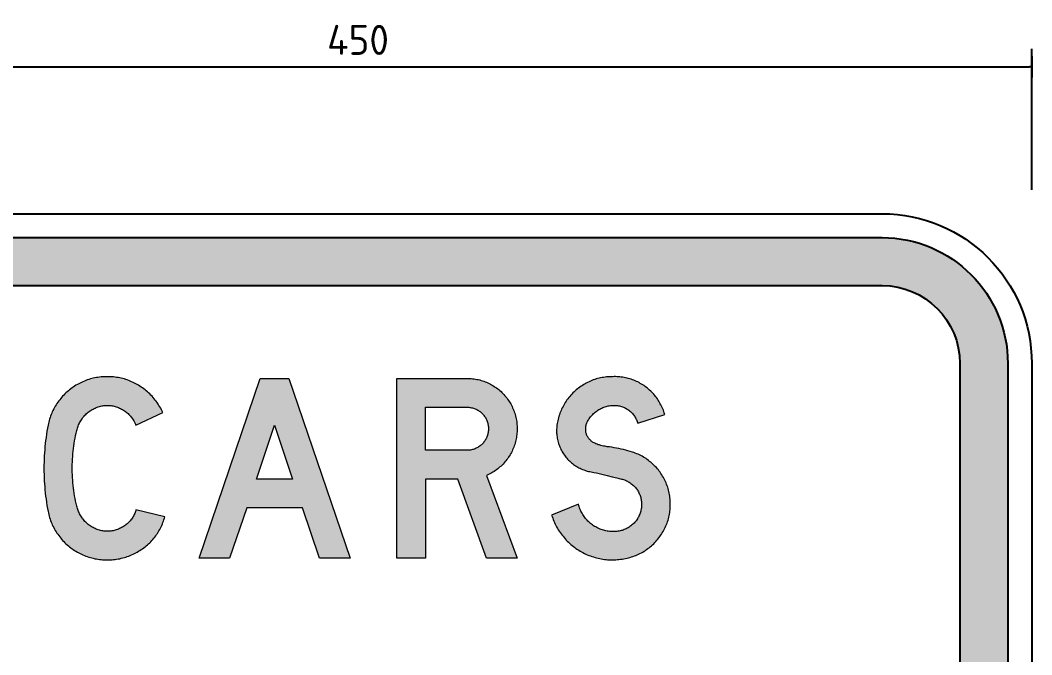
# Model space of a CAD drawing. Extents: x 0 to 420, y 0 to 297.
# Drawn here: x 184 to 268.4, y 179.4 to 232.4 of the extents above; entities that cross this region are included whole.
import ezdxf

# ---------------------------------------------------------------- set-up
doc = ezdxf.new("R2010")
doc.units = 0
doc.layers.get('0').update_dxf_attribs({"linetype": 'CONTINUOUS'})
doc.layers.get('DEFPOINTS').update_dxf_attribs({"linetype": 'CONTINUOUS'})
for name, color, linetype in [('L25', 1, 'CONTINUOUS'), ('L35', 3, 'CONTINUOUS'), ('T25', 1, 'CONTINUOUS')]:
    doc.layers.add(name, color=color, linetype=linetype)
doc.styles.add('ISO', font='iso3098b.shx')
doc.dimstyles.new('SIGNSDIM', dxfattribs={"dimtxt": 2.5, "dimasz": 0.2, "dimexe": 1.5, "dimexo": 2, "dimgap": 1, "dimtad": 1, "dimdec": 4, "dimlfac": 4, "dimrnd": 1, "dimdsep": 46, "dimtxsty": 'ISO', "dimblk": 'SGNDIM', "dimcen": 2.5, "dimse2": 1, "dimadec": 0, "dimazin": 0, "dimtfac": 1, "dimtdec": 4, "dimtix": 1, "dimtmove": 0, "dimatfit": 3, "dimldrblk": 'SGNDIM', "dimfxl": 1, "dimtolj": 1, "dimtzin": 0, "dimarcsym": 0})

# ---------------------------------------------------------------- blocks, each defined once
blk = doc.blocks.new('SGNDIM')
for p, q in [((0, 4.5), (0, -4.5)), ((0, 0), (-1, 0))]:
    blk.add_line(p, q)
blk = doc.blocks.new('*D61')
at = {"layer": 'DEFPOINTS', "color": 0}
for p in [(268.435, 228.492), (155.935, 216.242), (268.435, 216.242)]:
    blk.add_point(p, dxfattribs=at)
at = {"layer": 'T25', "color": 0, "lineweight": -2}
for p, q in [((155.935, 218.242), (155.935, 229.992)), ((268.435, 218.242), (268.435, 229.992)), ((156.135, 228.492), (268.235, 228.492))]:
    blk.add_line(p, q, dxfattribs=at)
at = {"layer": 'T25', "color": 0, "lineweight": -2, "xscale": 0.2, "yscale": 0.2, "zscale": 0.2, "rotation": 180}
blk.add_blockref('SGNDIM', (155.935, 228.492), dxfattribs=at)
at = {"layer": 'T25', "color": 0, "lineweight": -2, "xscale": 0.2, "yscale": 0.2, "zscale": 0.2}
blk.add_blockref('SGNDIM', (268.435, 228.492), dxfattribs=at)
at = {"layer": 'T25', "color": 0, "insert": (212.185, 230.742), "char_height": 2.5, "attachment_point": 5, "style": 'ISO'}
blk.add_mtext('\\A1;450', dxfattribs=at)

msp = doc.modelspace()

# ---------------------------------------------------------------- hatches: boundary and pattern name
at = {"layer": 'L25'}
h = msp.add_hatch(color=256, dxfattribs=at)
edge = h.paths.add_edge_path(flags=16)
edge.add_line((161.935372, 161.241665), (161.935372, 203.741665))
edge.add_arc((168.435372, 203.741665), 6.5, 90, 180, ccw=False)
edge.add_line((168.435372, 210.241665), (255.935372, 210.241665))
edge.add_arc((255.935372, 203.741665), 6.5, 0, 90, ccw=False)
edge.add_line((262.435372, 203.741665), (262.435372, 161.241665))
edge.add_arc((255.935372, 161.241665), 6.5, -90, 0, ccw=False)
edge.add_line((255.935372, 154.741665), (168.435372, 154.741665))
edge.add_arc((168.435372, 161.241665), 6.5, 180, 270, ccw=False)
edge = h.paths.add_edge_path()
edge.add_line((157.935372, 161.241665), (157.935372, 203.741665))
edge.add_arc((168.435372, 203.741665), 10.5, 90, 180, ccw=False)
edge.add_line((168.435372, 214.241665), (255.935372, 214.241665))
edge.add_arc((255.935372, 203.741665), 10.5, 0, 90, ccw=False)
edge.add_line((266.435372, 203.741665), (266.435372, 161.241665))
edge.add_arc((255.935372, 161.241665), 10.5, -90, 0, ccw=False)
edge.add_line((255.935372, 150.741665), (168.435372, 150.741665))
edge.add_arc((168.435372, 161.241665), 10.5, 180, 270, ccw=False)
h = msp.add_hatch(color=256, dxfattribs=at)
h.paths.add_polyline_path([(198.926223, 187.494314), (204.02069, 202.493158), (206.416466, 202.493158), (211.520112, 187.494314), (208.968289, 187.494314), (207.54551, 191.698396), (202.900825, 191.698396), (201.468867, 187.494314)])
h.paths.add_polyline_path([(206.71938, 194.094173), (203.717776, 194.094173), (205.223168, 198.59199)], flags=16)
h.paths.add_polyline_path([(193.648172, 198.59199), (195.897081, 199.6476), (195.842005, 199.76693), (195.777751, 199.88626), (195.713496, 200.00559), (195.640063, 200.12492), (195.566629, 200.244249), (195.493195, 200.3544), (195.419761, 200.47373), (195.337148, 200.583881), (195.254535, 200.694031), (195.171922, 200.795003), (195.08013, 200.905153), (194.988338, 201.006125), (194.896546, 201.097917), (194.795574, 201.198888), (194.703782, 201.290681), (194.602811, 201.382473), (194.501839, 201.465086), (194.400868, 201.547699), (194.299897, 201.630312), (194.189746, 201.703745), (194.088775, 201.777179), (193.978624, 201.850613), (193.868473, 201.924047), (193.749143, 201.988301), (193.638993, 202.052556), (193.519663, 202.107631), (193.400333, 202.162706), (193.281003, 202.217782), (193.161673, 202.272857), (193.042344, 202.318753), (192.923014, 202.364649), (192.794505, 202.401366), (192.675175, 202.447262), (192.546666, 202.4748), (192.418157, 202.511517), (192.289648, 202.539054), (192.161138, 202.566592), (192.032629, 202.58495), (191.90412, 202.603309), (191.775611, 202.621667), (191.647102, 202.630847), (191.518593, 202.640026), (191.380905, 202.640026), (191.252396, 202.640026), (191.123887, 202.640026), (190.995378, 202.640026), (190.857689, 202.630847), (190.72918, 202.621667), (190.600671, 202.603309), (190.472162, 202.58495), (190.343653, 202.566592), (190.215144, 202.539054), (190.086635, 202.511517), (189.958126, 202.4748), (189.838796, 202.447262), (189.710287, 202.401366), (189.581778, 202.364649), (189.462448, 202.318753), (189.343118, 202.272857), (189.223788, 202.217782), (189.104458, 202.162706), (188.985129, 202.107631), (188.865799, 202.052556), (188.755648, 201.988301), (188.636318, 201.924047), (188.526168, 201.850613), (188.416017, 201.777179), (188.315046, 201.703745), (188.204895, 201.630312), (188.103924, 201.547699), (188.002952, 201.465086), (187.901981, 201.382473), (187.801009, 201.290681), (187.709217, 201.208068), (187.617425, 201.107096), (187.525633, 201.015304), (187.44302, 200.914333), (187.360407, 200.82254), (187.277794, 200.71239), (187.195181, 200.611418), (187.121747, 200.510447), (187.048313, 200.400296), (186.97488, 200.290146), (186.910625, 200.179995), (186.84637, 200.060665), (186.782116, 199.950514), (186.717861, 199.831185), (186.662786, 199.711855), (186.61689, 199.592525), (186.561815, 199.473195), (186.515919, 199.353865), (186.470022, 199.225356), (186.433306, 199.106026), (186.396589, 198.977517), (186.359872, 198.849008), (186.332334, 198.720499), (186.304797, 198.59199), (186.2589, 198.344151), (186.213004, 198.087133), (186.176287, 197.830115), (186.139571, 197.573097), (186.102854, 197.316079), (186.075316, 197.05906), (186.047778, 196.802042), (186.02942, 196.545024), (186.011061, 196.288006), (185.992703, 196.030988), (185.983524, 195.77397), (185.974345, 195.507772), (185.965165, 195.250754), (185.965165, 194.993736), (185.965165, 194.736718), (185.974345, 194.4797), (185.983524, 194.222682), (185.992703, 193.956484), (186.011061, 193.699466), (186.02942, 193.442448), (186.047778, 193.18543), (186.075316, 192.928412), (186.102854, 192.671394), (186.139571, 192.414375), (186.176287, 192.157357), (186.213004, 191.900339), (186.2589, 191.6525), (186.304797, 191.395482), (186.332334, 191.266973), (186.359872, 191.138464), (186.396589, 191.009955), (186.433306, 190.890625), (186.470022, 190.762116), (186.515919, 190.642786), (186.561815, 190.514277), (186.61689, 190.394947), (186.662786, 190.275617), (186.717861, 190.156287), (186.782116, 190.046137), (186.84637, 189.926807), (186.910625, 189.816656), (186.97488, 189.697326), (187.048313, 189.596355), (187.121747, 189.486204), (187.195181, 189.376054), (187.277794, 189.275082), (187.360407, 189.174111), (187.44302, 189.07314), (187.525633, 188.972168), (187.617425, 188.880376), (187.709217, 188.788584), (187.801009, 188.696792), (187.901981, 188.604999), (188.002952, 188.522386), (188.103924, 188.439773), (188.204895, 188.35716), (188.315046, 188.283727), (188.416017, 188.210293), (188.526168, 188.136859), (188.636318, 188.072605), (188.755648, 187.999171), (188.865799, 187.944096), (188.985129, 187.879841), (189.104458, 187.824766), (189.223788, 187.76969), (189.343118, 187.714615), (189.462448, 187.668719), (189.581778, 187.622823), (189.710287, 187.586106), (189.838796, 187.549389), (189.958126, 187.512672), (190.086635, 187.485135), (190.215144, 187.448418), (190.343653, 187.430059), (190.472162, 187.402522), (190.600671, 187.384163), (190.72918, 187.374984), (190.857689, 187.356626), (190.995378, 187.356626), (191.123887, 187.347446), (191.252396, 187.347446), (191.380905, 187.347446), (191.518593, 187.356626), (191.647102, 187.356626), (191.775611, 187.374984), (191.90412, 187.384163), (192.032629, 187.402522), (192.161138, 187.430059), (192.289648, 187.448418), (192.418157, 187.485135), (192.546666, 187.512672), (192.675175, 187.549389), (192.794505, 187.586106), (192.923014, 187.622823), (193.042344, 187.668719), (193.161673, 187.714615), (193.281003, 187.76969), (193.400333, 187.824766), (193.519663, 187.879841), (193.638993, 187.944096), (193.749143, 187.999171), (193.868473, 188.072605), (193.978624, 188.136859), (194.088775, 188.210293), (194.189746, 188.283727), (194.299897, 188.35716), (194.400868, 188.439773), (194.501839, 188.522386), (194.602811, 188.604999), (194.703782, 188.696792), (194.795574, 188.779405), (194.878187, 188.871197), (194.96998, 188.962989), (195.052593, 189.054781), (195.135206, 189.155753), (195.208639, 189.256724), (195.291252, 189.357695), (195.364686, 189.458667), (195.43812, 189.559638), (195.502374, 189.669789), (195.566629, 189.779939), (195.630883, 189.89009), (195.685959, 190.000241), (195.741034, 190.110391), (195.796109, 190.229721), (195.851185, 190.349051), (195.897081, 190.459202), (195.933798, 190.578532), (195.979694, 190.697861), (196.016411, 190.82637), (196.053127, 190.9457), (193.648172, 191.54235), (193.629814, 191.459737), (193.602276, 191.377124), (193.574738, 191.294511), (193.538021, 191.211898), (193.501304, 191.138464), (193.464588, 191.055851), (193.418692, 190.982417), (193.372795, 190.908983), (193.326899, 190.83555), (193.281003, 190.762116), (193.225928, 190.688682), (193.170853, 190.624428), (193.115777, 190.560173), (193.051523, 190.495919), (192.987268, 190.431664), (192.913834, 190.367409), (192.840401, 190.303155), (192.766967, 190.24808), (192.684354, 190.193004), (192.601741, 190.137929), (192.528307, 190.092033), (192.445694, 190.046137), (192.353902, 190.000241), (192.271289, 189.963524), (192.179497, 189.926807), (192.096884, 189.89009), (192.005092, 189.862552), (191.9133, 189.835015), (191.821507, 189.807477), (191.729715, 189.789119), (191.628744, 189.779939), (191.536952, 189.761581), (191.445159, 189.752402), (191.344188, 189.743223), (191.252396, 189.743223), (191.160604, 189.743223), (191.059632, 189.752402), (190.96784, 189.761581), (190.876048, 189.779939), (190.784256, 189.789119), (190.683284, 189.807477), (190.591492, 189.835015), (190.4997, 189.862552), (190.417087, 189.89009), (190.325295, 189.926807), (190.233502, 189.963524), (190.150889, 190.000241), (190.068276, 190.046137), (189.985663, 190.092033), (189.90305, 190.137929), (189.820438, 190.193004), (189.747004, 190.24808), (189.664391, 190.303155), (189.590957, 190.367409), (189.526702, 190.431664), (189.453269, 190.495919), (189.389014, 190.569352), (189.32476, 190.633607), (189.260505, 190.71622), (189.196251, 190.789654), (189.141175, 190.872267), (189.0861, 190.9457), (189.031025, 191.028313), (188.985129, 191.120105), (188.939232, 191.202718), (188.893336, 191.294511), (188.856619, 191.377124), (188.819903, 191.468916), (188.783186, 191.560708), (188.755648, 191.6525), (188.72811, 191.753472), (188.700573, 191.845264), (188.654677, 192.056386), (188.608781, 192.276687), (188.562884, 192.487809), (188.526168, 192.70811), (188.489451, 192.919232), (188.461913, 193.139534), (188.434375, 193.350656), (188.406838, 193.570957), (188.388479, 193.791258), (188.370121, 194.01156), (188.351762, 194.231861), (188.342583, 194.442983), (188.333404, 194.663284), (188.333404, 194.883585), (188.333404, 195.103887), (188.333404, 195.324188), (188.342583, 195.544489), (188.351762, 195.76479), (188.370121, 195.985092), (188.388479, 196.196214), (188.406838, 196.416515), (188.434375, 196.636816), (188.461913, 196.857118), (188.489451, 197.06824), (188.526168, 197.288541), (188.562884, 197.499663), (188.608781, 197.719964), (188.654677, 197.931086), (188.700573, 198.142208), (188.72811, 198.24318), (188.755648, 198.334972), (188.783186, 198.426764), (188.819903, 198.518556), (188.856619, 198.610348), (188.893336, 198.702141), (188.939232, 198.784754), (188.985129, 198.876546), (189.031025, 198.959159), (189.0861, 199.041772), (189.141175, 199.124385), (189.196251, 199.197818), (189.260505, 199.280431), (189.32476, 199.353865), (189.389014, 199.427299), (189.453269, 199.491554), (189.526702, 199.564987), (189.590957, 199.620063), (189.664391, 199.684317), (189.747004, 199.739392), (189.820438, 199.794468), (189.90305, 199.849543), (189.985663, 199.895439), (190.068276, 199.941335), (190.150889, 199.987231), (190.233502, 200.023948), (190.325295, 200.060665), (190.417087, 200.097382), (190.4997, 200.12492), (190.591492, 200.152457), (190.683284, 200.179995), (190.784256, 200.198353), (190.876048, 200.216712), (190.96784, 200.225891), (191.059632, 200.23507), (191.160604, 200.244249), (191.252396, 200.244249), (191.344188, 200.244249), (191.445159, 200.23507), (191.536952, 200.225891), (191.628744, 200.216712), (191.729715, 200.198353), (191.821507, 200.179995), (191.9133, 200.152457), (192.005092, 200.12492), (192.096884, 200.097382), (192.179497, 200.060665), (192.271289, 200.023948), (192.353902, 199.987231), (192.445694, 199.941335), (192.528307, 199.895439), (192.601741, 199.849543), (192.684354, 199.794468), (192.766967, 199.739392), (192.840401, 199.684317), (192.913834, 199.620063), (192.987268, 199.564987), (193.051523, 199.491554), (193.115777, 199.427299), (193.189211, 199.344686), (193.244286, 199.271252), (193.308541, 199.197818), (193.363616, 199.115206), (193.418692, 199.032593), (193.473767, 198.94998), (193.519663, 198.858187), (193.565559, 198.775574), (193.611455, 198.683782)])
h.paths.add_polyline_path([(221.277622, 196.499128), (217.826236, 196.499128), (217.826236, 200.097382), (221.277622, 200.097382), (221.351056, 200.097382), (221.433669, 200.088203), (221.507103, 200.079024), (221.589716, 200.069844), (221.663149, 200.051486), (221.745762, 200.033127), (221.819196, 200.014769), (221.89263, 199.987231), (221.966064, 199.959694), (222.039497, 199.932156), (222.103752, 199.895439), (222.177186, 199.858722), (222.24144, 199.812826), (222.305695, 199.776109), (222.369949, 199.730213), (222.434204, 199.675138), (222.489279, 199.620063), (222.553534, 199.574166), (222.59943, 199.509912), (222.654505, 199.454837), (222.700401, 199.390582), (222.755477, 199.326328), (222.792193, 199.262073), (222.83809, 199.197818), (222.874806, 199.124385), (222.911523, 199.06013), (222.939061, 198.986696), (222.966599, 198.913263), (222.994136, 198.839829), (223.012495, 198.757216), (223.030853, 198.683782), (223.049212, 198.610348), (223.058391, 198.527735), (223.06757, 198.454302), (223.076749, 198.371689), (223.076749, 198.298255), (223.076749, 198.215642), (223.06757, 198.142208), (223.058391, 198.059595), (223.049212, 197.986162), (223.030853, 197.903549), (223.012495, 197.830115), (222.994136, 197.756681), (222.966599, 197.674068), (222.939061, 197.600634), (222.911523, 197.53638), (222.874806, 197.462946), (222.83809, 197.389512), (222.792193, 197.325258), (222.755477, 197.261003), (222.700401, 197.196749), (222.654505, 197.132494), (222.59943, 197.077419), (222.553534, 197.022344), (222.489279, 196.967268), (222.434204, 196.912193), (222.369949, 196.866297), (222.305695, 196.820401), (222.24144, 196.774505), (222.177186, 196.728608), (222.103752, 196.691892), (222.039497, 196.664354), (221.966064, 196.627637), (221.89263, 196.600099), (221.819196, 196.572562), (221.745762, 196.554203), (221.663149, 196.535845), (221.589716, 196.517486), (221.507103, 196.508307), (221.433669, 196.499128), (221.351056, 196.499128)], flags=16)
h.paths.add_polyline_path([(222.920702, 194.397087), (225.472525, 187.494314), (222.920702, 187.494314), (220.524926, 194.094173), (217.826236, 194.094173), (217.826236, 187.494314), (215.430459, 187.494314), (215.430459, 202.493158), (221.277622, 202.493158), (221.396952, 202.493158), (221.516282, 202.493158), (221.635612, 202.483979), (221.754942, 202.465621), (221.874271, 202.456441), (221.993601, 202.438083), (222.112931, 202.410545), (222.223082, 202.392187), (222.342412, 202.364649), (222.461742, 202.327932), (222.571892, 202.291215), (222.691222, 202.254499), (222.801373, 202.217782), (222.911523, 202.171886), (223.021674, 202.11681), (223.131825, 202.070914), (223.241975, 202.015839), (223.342947, 201.960764), (223.443918, 201.896509), (223.544889, 201.832254), (223.645861, 201.768), (223.746832, 201.703745), (223.847804, 201.630312), (223.939596, 201.556878), (224.031388, 201.474265), (224.12318, 201.391652), (224.205793, 201.309039), (224.288406, 201.226426), (224.371019, 201.143813), (224.453632, 201.052021), (224.527066, 200.960229), (224.609679, 200.868436), (224.673933, 200.767465), (224.747367, 200.666494), (224.811622, 200.574701), (224.875876, 200.464551), (224.940131, 200.363579), (224.995206, 200.262608), (225.050281, 200.152457), (225.096177, 200.042307), (225.151253, 199.932156), (225.18797, 199.822005), (225.233866, 199.711855), (225.270583, 199.592525), (225.3073, 199.482374), (225.334837, 199.363044), (225.371554, 199.243715), (225.389912, 199.133564), (225.41745, 199.014234), (225.435809, 198.894904), (225.444988, 198.775574), (225.454167, 198.656245), (225.463346, 198.536915), (225.472525, 198.417585), (225.472525, 198.298255), (225.472525, 198.178925), (225.463346, 198.050416), (225.454167, 197.931086), (225.444988, 197.811756), (225.426629, 197.692427), (225.408271, 197.573097), (225.389912, 197.453767), (225.362375, 197.343616), (225.334837, 197.224286), (225.3073, 197.104956), (225.270583, 196.994806), (225.233866, 196.875476), (225.18797, 196.765325), (225.142074, 196.655175), (225.096177, 196.545024), (225.050281, 196.434873), (224.995206, 196.324723), (224.940131, 196.223751), (224.875876, 196.113601), (224.811622, 196.012629), (224.747367, 195.911658), (224.683113, 195.810687), (224.609679, 195.718894), (224.536245, 195.627102), (224.453632, 195.526131), (224.380198, 195.443518), (224.297585, 195.351726), (224.214972, 195.269113), (224.12318, 195.1865), (224.031388, 195.103887), (223.939596, 195.021274), (223.847804, 194.94784), (223.756011, 194.874406), (223.65504, 194.800972), (223.554069, 194.736718), (223.453097, 194.672463), (223.352126, 194.608209), (223.251154, 194.553134), (223.141004, 194.498058), (223.030853, 194.442983)])
h.paths.add_polyline_path([(233.440088, 202.640026), (233.320758, 202.640026), (233.192249, 202.640026), (233.06374, 202.630847), (232.935231, 202.621667), (232.806722, 202.603309), (232.687392, 202.58495), (232.558883, 202.566592), (232.430374, 202.539054), (232.311044, 202.511517), (232.191714, 202.483979), (232.063205, 202.447262), (231.943875, 202.410545), (231.824545, 202.364649), (231.705215, 202.318753), (231.585886, 202.272857), (231.475735, 202.217782), (231.356405, 202.162706), (231.246254, 202.107631), (231.136104, 202.043376), (231.025953, 201.979122), (230.915803, 201.914867), (230.805652, 201.850613), (230.70468, 201.777179), (230.603709, 201.694566), (230.502738, 201.621132), (230.401766, 201.538519), (230.309974, 201.455906), (230.218182, 201.373293), (230.12639, 201.281501), (230.034597, 201.189709), (229.951984, 201.097917), (229.860192, 200.996945), (229.786759, 200.905153), (229.704146, 200.804182), (229.630712, 200.70321), (229.557278, 200.59306), (229.483844, 200.492088), (229.41959, 200.381938), (229.355335, 200.271787), (229.30026, 200.161637), (229.236005, 200.051486), (229.18093, 199.932156), (229.135034, 199.812826), (229.079959, 199.702676), (229.034063, 199.583346), (228.997346, 199.464016), (228.960629, 199.335507), (228.923912, 199.216177), (228.887195, 199.096847), (228.859657, 198.968338), (228.83212, 198.849008), (228.813761, 198.720499), (228.795403, 198.59199), (228.786224, 198.481839), (228.777044, 198.380868), (228.767865, 198.270717), (228.767865, 198.160567), (228.767865, 198.050416), (228.767865, 197.940265), (228.777044, 197.830115), (228.786224, 197.719964), (228.804582, 197.609814), (228.822941, 197.508842), (228.841299, 197.398692), (228.868837, 197.288541), (228.896374, 197.187569), (228.923912, 197.077419), (228.960629, 196.976447), (228.997346, 196.875476), (229.034063, 196.774505), (229.079959, 196.673533), (229.125855, 196.572562), (229.18093, 196.48077), (229.236005, 196.379798), (229.291081, 196.288006), (229.346156, 196.196214), (229.410411, 196.104422), (229.474665, 196.012629), (229.53892, 195.930016), (229.612353, 195.847403), (229.685787, 195.76479), (229.759221, 195.682177), (229.841834, 195.608744), (229.915268, 195.53531), (229.997881, 195.461876), (230.089673, 195.397622), (230.172286, 195.324188), (230.264078, 195.259933), (230.35587, 195.204858), (230.447662, 195.140604), (230.539455, 195.094707), (230.631247, 195.039632), (230.732218, 194.993736), (230.82401, 194.94784), (230.924982, 194.901944), (231.025953, 194.865227), (231.126925, 194.82851), (231.227896, 194.791793), (231.328867, 194.764256), (231.429839, 194.736718), (231.539989, 194.718359), (231.640961, 194.690822), (231.870441, 194.654105), (232.099922, 194.608209), (232.320223, 194.562313), (232.549704, 194.507237), (232.770005, 194.452162), (232.990306, 194.397087), (233.394192, 194.286936), (233.788898, 194.195144), (234.192784, 194.094173), (234.275397, 194.075814), (234.35801, 194.048276), (234.440623, 194.020739), (234.523236, 193.993201), (234.596669, 193.956484), (234.679282, 193.919767), (234.752716, 193.873871), (234.82615, 193.837154), (234.899584, 193.782079), (234.973017, 193.736183), (235.037272, 193.681108), (235.110706, 193.626032), (235.17496, 193.570957), (235.230036, 193.515882), (235.29429, 193.451627), (235.349365, 193.387373), (235.404441, 193.313939), (235.459516, 193.249684), (235.505412, 193.176251), (235.551308, 193.102817), (235.597204, 193.029383), (235.633921, 192.955949), (235.670638, 192.873336), (235.707355, 192.799903), (235.734893, 192.71729), (235.76243, 192.634677), (235.789968, 192.552064), (235.808326, 192.469451), (235.826685, 192.386838), (235.835864, 192.295046), (235.845043, 192.212433), (235.854223, 192.12982), (235.863402, 192.038027), (235.863402, 191.955414), (235.854223, 191.863622), (235.854223, 191.781009), (235.845043, 191.698396), (235.826685, 191.606604), (235.808326, 191.514812), (235.789968, 191.432199), (235.76243, 191.340407), (235.734893, 191.257794), (235.707355, 191.175181), (235.670638, 191.092568), (235.633921, 191.009955), (235.597204, 190.927342), (235.551308, 190.853908), (235.505412, 190.771295), (235.459516, 190.697861), (235.404441, 190.624428), (235.349365, 190.560173), (235.285111, 190.486739), (235.230036, 190.422485), (235.165781, 190.35823), (235.101527, 190.293976), (235.028093, 190.2389), (234.963838, 190.183825), (234.890405, 190.12875), (234.816971, 190.082854), (234.734358, 190.036958), (234.660924, 189.991061), (234.578311, 189.954345), (234.495698, 189.917628), (234.413085, 189.880911), (234.330472, 189.844194), (234.247859, 189.816656), (234.156067, 189.798298), (234.073454, 189.779939), (233.981662, 189.761581), (233.88987, 189.743223), (233.788898, 189.734043), (233.687927, 189.724864), (233.586955, 189.715685), (233.485984, 189.715685), (233.385013, 189.715685), (233.284041, 189.724864), (233.18307, 189.734043), (233.082098, 189.743223), (232.981127, 189.761581), (232.880155, 189.779939), (232.779184, 189.798298), (232.687392, 189.825836), (232.58642, 189.853373), (232.485449, 189.89009), (232.393657, 189.926807), (232.301865, 189.963524), (232.210072, 190.00942), (232.11828, 190.055316), (232.026488, 190.101212), (231.934696, 190.147108), (231.852083, 190.202184), (231.76947, 190.266438), (231.686857, 190.321513), (231.604244, 190.385768), (231.53081, 190.450022), (231.457376, 190.523456), (231.383943, 190.587711), (231.310509, 190.661145), (231.237075, 190.743757), (231.172821, 190.817191), (231.117745, 190.899804), (231.053491, 190.982417), (230.998415, 191.06503), (230.94334, 191.147643), (230.888265, 191.239435), (230.842369, 191.331228), (230.796473, 191.42302), (230.759756, 191.514812), (230.71386, 191.606604), (230.677143, 191.698396), (230.649605, 191.799368), (230.622068, 191.900339), (230.59453, 191.992131), (228.345621, 191.092568), (228.391517, 190.964059), (228.437413, 190.83555), (228.483309, 190.71622), (228.529205, 190.587711), (228.584281, 190.459202), (228.648535, 190.339872), (228.703611, 190.220542), (228.767865, 190.101212), (228.841299, 189.981882), (228.905553, 189.871732), (228.978987, 189.752402), (229.052421, 189.642251), (229.135034, 189.532101), (229.217647, 189.42195), (229.30026, 189.320978), (229.382873, 189.210828), (229.474665, 189.109856), (229.566457, 189.008885), (229.658249, 188.917093), (229.759221, 188.825301), (229.860192, 188.733508), (229.961164, 188.641716), (230.062135, 188.549924), (230.172286, 188.467311), (230.273257, 188.384698), (230.383408, 188.311264), (230.502738, 188.228651), (230.612888, 188.155218), (230.732218, 188.090963), (230.842369, 188.017529), (230.961699, 187.962454), (231.081028, 187.898199), (231.209538, 187.843124), (231.328867, 187.788049), (231.457376, 187.732974), (231.585886, 187.687077), (231.705215, 187.641181), (231.833724, 187.595285), (231.971413, 187.558568), (232.099922, 187.521851), (232.228431, 187.494314), (232.366119, 187.457597), (232.494628, 187.439239), (232.632317, 187.411701), (232.760826, 187.393342), (232.898514, 187.384163), (233.027023, 187.365805), (233.164711, 187.356626), (233.3024, 187.356626), (233.440088, 187.356626), (233.568597, 187.356626), (233.706285, 187.365805), (233.843973, 187.374984), (233.972483, 187.384163), (234.110171, 187.402522), (234.247859, 187.42088), (234.376368, 187.439239), (234.514057, 187.466776), (234.642566, 187.494314), (234.771075, 187.521851), (234.890405, 187.558568), (235.018914, 187.595285), (235.138243, 187.632002), (235.257573, 187.677898), (235.376903, 187.723794), (235.496233, 187.77887), (235.615563, 187.824766), (235.725713, 187.88902), (235.845043, 187.944096), (235.955194, 188.00835), (236.065345, 188.072605), (236.175495, 188.146038), (236.276467, 188.219472), (236.386617, 188.292906), (236.487589, 188.36634), (236.58856, 188.448953), (236.680352, 188.531566), (236.781324, 188.614179), (236.873116, 188.705971), (236.964908, 188.797763), (237.047521, 188.889555), (237.139313, 188.990527), (237.221926, 189.082319), (237.29536, 189.18329), (237.377973, 189.293441), (237.451407, 189.394412), (237.52484, 189.504563), (237.589095, 189.614713), (237.65335, 189.724864), (237.717604, 189.835015), (237.772679, 189.945165), (237.836934, 190.064495), (237.88283, 190.183825), (237.937905, 190.303155), (237.983801, 190.422485), (238.020518, 190.541815), (238.066414, 190.661145), (238.093952, 190.789654), (238.130669, 190.908983), (238.158207, 191.037492), (238.185744, 191.166002), (238.204103, 191.294511), (238.222461, 191.41384), (238.24082, 191.54235), (238.249999, 191.670859), (238.259178, 191.799368), (238.259178, 191.927877), (238.259178, 192.047207), (238.259178, 192.175716), (238.249999, 192.304225), (238.24082, 192.432734), (238.23164, 192.561243), (238.213282, 192.680573), (238.194923, 192.809082), (238.167386, 192.928412), (238.139848, 193.056921), (238.11231, 193.176251), (238.075594, 193.30476), (238.038877, 193.42409), (237.992981, 193.543419), (237.947085, 193.662749), (237.901188, 193.7729), (237.855292, 193.89223), (237.800217, 194.01156), (237.745142, 194.12171), (237.680887, 194.231861), (237.616633, 194.342011), (237.552378, 194.452162), (237.478944, 194.553134), (237.405511, 194.663284), (237.332077, 194.764256), (237.258643, 194.865227), (237.17603, 194.957019), (237.093417, 195.057991), (237.001625, 195.149783), (236.919012, 195.241575), (236.82722, 195.324188), (236.735428, 195.406801), (236.634456, 195.498593), (236.533485, 195.572027), (236.441693, 195.65464), (236.331542, 195.728074), (236.230571, 195.801507), (236.12042, 195.865762), (236.019448, 195.930016), (235.909298, 195.994271), (235.789968, 196.058525), (235.679817, 196.113601), (235.569667, 196.168676), (235.450337, 196.214572), (235.331007, 196.260468), (235.211677, 196.306364), (235.092347, 196.343081), (234.908763, 196.398157), (234.715999, 196.453232), (234.532415, 196.508307), (234.339651, 196.554203), (234.146888, 196.600099), (233.954124, 196.636816), (233.77054, 196.673533), (233.577776, 196.71025), (233.385013, 196.746967), (233.18307, 196.774505), (232.990306, 196.792863), (232.889335, 196.811221), (232.779184, 196.82958), (232.669033, 196.847938), (232.558883, 196.875476), (232.457911, 196.903014), (232.347761, 196.939731), (232.246789, 196.967268), (232.145818, 197.013164), (232.044847, 197.049881), (231.943875, 197.095777), (231.8888, 197.123315), (231.824545, 197.160032), (231.76947, 197.187569), (231.714395, 197.233466), (231.659319, 197.270182), (231.613423, 197.316079), (231.567527, 197.361975), (231.521631, 197.407871), (231.475735, 197.462946), (231.439018, 197.508842), (231.402301, 197.563917), (231.365584, 197.618993), (231.328867, 197.683247), (231.30133, 197.738323), (231.273792, 197.802577), (231.255434, 197.866832), (231.237075, 197.931086), (231.218717, 197.995341), (231.209538, 198.059595), (231.200358, 198.12385), (231.191179, 198.188104), (231.191179, 198.252359), (231.191179, 198.325793), (231.191179, 198.390047), (231.200358, 198.454302), (231.209538, 198.518556), (231.227896, 198.582811), (231.246254, 198.647065), (231.264613, 198.71132), (231.292151, 198.775574), (231.310509, 198.839829), (231.347226, 198.894904), (231.393122, 198.977517), (231.439018, 199.06013), (231.484914, 199.133564), (231.539989, 199.206998), (231.604244, 199.280431), (231.659319, 199.353865), (231.723574, 199.427299), (231.787828, 199.491554), (231.852083, 199.555808), (231.925517, 199.620063), (231.989771, 199.675138), (232.063205, 199.739392), (232.145818, 199.794468), (232.219252, 199.840364), (232.301865, 199.895439), (232.375298, 199.941335), (232.457911, 199.978052), (232.549704, 200.023948), (232.632317, 200.060665), (232.71493, 200.088203), (232.806722, 200.12492), (232.898514, 200.152457), (232.981127, 200.170816), (233.072919, 200.198353), (233.164711, 200.207533), (233.256503, 200.225891), (233.348296, 200.23507), (233.440088, 200.244249), (233.53188, 200.244249), (233.614493, 200.244249), (233.697106, 200.244249), (233.779719, 200.23507), (233.862332, 200.225891), (233.944945, 200.216712), (234.027558, 200.198353), (234.110171, 200.170816), (234.192784, 200.152457), (234.275397, 200.12492), (234.348831, 200.088203), (234.431444, 200.060665), (234.504877, 200.023948), (234.578311, 199.978052), (234.651745, 199.941335), (234.725179, 199.895439), (234.789433, 199.840364), (234.862867, 199.785289), (234.927121, 199.739392), (234.982197, 199.675138), (235.046451, 199.620063), (235.101527, 199.555808), (235.156602, 199.491554), (235.211677, 199.427299), (235.257573, 199.353865), (235.303469, 199.280431), (235.349365, 199.216177), (235.386082, 199.133564), (235.422799, 199.06013), (235.459516, 198.986696), (235.487054, 198.904083), (235.514591, 198.821471), (235.542129, 198.748037), (237.791038, 199.491554), (237.754321, 199.610883), (237.717604, 199.721034), (237.680887, 199.840364), (237.634991, 199.950514), (237.589095, 200.060665), (237.53402, 200.170816), (237.478944, 200.280966), (237.423869, 200.381938), (237.368794, 200.492088), (237.304539, 200.59306), (237.240285, 200.694031), (237.17603, 200.795003), (237.102596, 200.895974), (237.029163, 200.987766), (236.955729, 201.079558), (236.873116, 201.171351), (236.790503, 201.263143), (236.70789, 201.354935), (236.625277, 201.437548), (236.533485, 201.520161), (236.441693, 201.602774), (236.3499, 201.676208), (236.258108, 201.749641), (236.166316, 201.823075), (236.065345, 201.896509), (235.964373, 201.960764), (235.863402, 202.025018), (235.753251, 202.080093), (235.65228, 202.144348), (235.542129, 202.199423), (235.431978, 202.245319), (235.321828, 202.300395), (235.211677, 202.346291), (235.101527, 202.383008), (234.982197, 202.428904), (234.872046, 202.465621), (234.752716, 202.493158), (234.642566, 202.529875), (234.523236, 202.548234), (234.403906, 202.575771), (234.284576, 202.59413), (234.165246, 202.612488), (234.045916, 202.630847), (233.926586, 202.640026), (233.807257, 202.640026), (233.687927, 202.649205), (233.559418, 202.649205)])

# ---------------------------------------------------------------- linework, layer by layer
for points in [[(157.935372, 161.241665), (157.935372, 203.741665, -0.414213562), (168.435372, 214.241665), (255.935372, 214.241665, -0.414213562), (266.435372, 203.741665), (266.435372, 161.241665, -0.414213562), (255.935372, 150.741665), (168.435372, 150.741665, -0.414213562)], [(161.935372, 161.241665), (161.935372, 203.741665, -0.414213562), (168.435372, 210.241665), (255.935372, 210.241665, -0.414213562), (262.435372, 203.741665), (262.435372, 161.241665, -0.414213562), (255.935372, 154.741665), (168.435372, 154.741665, -0.414213562)]]:
    msp.add_lwpolyline(points, format="xyb", close=True, dxfattribs=at)
at = {"layer": 'L25', "lineweight": 0}
for points in [[(193.648172, 198.59199), (195.897081, 199.6476), (195.842005, 199.76693), (195.777751, 199.88626), (195.713496, 200.00559), (195.640063, 200.12492), (195.566629, 200.244249), (195.493195, 200.3544), (195.419761, 200.47373), (195.337148, 200.583881), (195.254535, 200.694031), (195.171922, 200.795003), (195.08013, 200.905153), (194.988338, 201.006125), (194.896546, 201.097917), (194.795574, 201.198888), (194.703782, 201.290681), (194.602811, 201.382473), (194.501839, 201.465086), (194.400868, 201.547699), (194.299897, 201.630312), (194.189746, 201.703745), (194.088775, 201.777179), (193.978624, 201.850613), (193.868473, 201.924047), (193.749143, 201.988301), (193.638993, 202.052556), (193.519663, 202.107631), (193.400333, 202.162706), (193.281003, 202.217782), (193.161673, 202.272857), (193.042344, 202.318753), (192.923014, 202.364649), (192.794505, 202.401366), (192.675175, 202.447262), (192.546666, 202.4748), (192.418157, 202.511517), (192.289648, 202.539054), (192.161138, 202.566592), (192.032629, 202.58495), (191.90412, 202.603309), (191.775611, 202.621667), (191.647102, 202.630847), (191.518593, 202.640026), (191.380905, 202.640026), (191.252396, 202.640026), (191.123887, 202.640026), (190.995378, 202.640026), (190.857689, 202.630847), (190.72918, 202.621667), (190.600671, 202.603309), (190.472162, 202.58495), (190.343653, 202.566592), (190.215144, 202.539054), (190.086635, 202.511517), (189.958126, 202.4748), (189.838796, 202.447262), (189.710287, 202.401366), (189.581778, 202.364649), (189.462448, 202.318753), (189.343118, 202.272857), (189.223788, 202.217782), (189.104458, 202.162706), (188.985129, 202.107631), (188.865799, 202.052556), (188.755648, 201.988301), (188.636318, 201.924047), (188.526168, 201.850613), (188.416017, 201.777179), (188.315046, 201.703745), (188.204895, 201.630312), (188.103924, 201.547699), (188.002952, 201.465086), (187.901981, 201.382473), (187.801009, 201.290681), (187.709217, 201.208068), (187.617425, 201.107096), (187.525633, 201.015304), (187.44302, 200.914333), (187.360407, 200.82254), (187.277794, 200.71239), (187.195181, 200.611418), (187.121747, 200.510447), (187.048313, 200.400296), (186.97488, 200.290146), (186.910625, 200.179995), (186.84637, 200.060665), (186.782116, 199.950514), (186.717861, 199.831185), (186.662786, 199.711855), (186.61689, 199.592525), (186.561815, 199.473195), (186.515919, 199.353865), (186.470022, 199.225356), (186.433306, 199.106026), (186.396589, 198.977517), (186.359872, 198.849008), (186.332334, 198.720499), (186.304797, 198.59199), (186.2589, 198.344151), (186.213004, 198.087133), (186.176287, 197.830115), (186.139571, 197.573097), (186.102854, 197.316079), (186.075316, 197.05906), (186.047778, 196.802042), (186.02942, 196.545024), (186.011061, 196.288006), (185.992703, 196.030988), (185.983524, 195.77397), (185.974345, 195.507772), (185.965165, 195.250754), (185.965165, 194.993736), (185.965165, 194.736718), (185.974345, 194.4797), (185.983524, 194.222682), (185.992703, 193.956484), (186.011061, 193.699466), (186.02942, 193.442448), (186.047778, 193.18543), (186.075316, 192.928412), (186.102854, 192.671394), (186.139571, 192.414375), (186.176287, 192.157357), (186.213004, 191.900339), (186.2589, 191.6525), (186.304797, 191.395482), (186.332334, 191.266973), (186.359872, 191.138464), (186.396589, 191.009955), (186.433306, 190.890625), (186.470022, 190.762116), (186.515919, 190.642786), (186.561815, 190.514277), (186.61689, 190.394947), (186.662786, 190.275617), (186.717861, 190.156287), (186.782116, 190.046137), (186.84637, 189.926807), (186.910625, 189.816656), (186.97488, 189.697326), (187.048313, 189.596355), (187.121747, 189.486204), (187.195181, 189.376054), (187.277794, 189.275082), (187.360407, 189.174111), (187.44302, 189.07314), (187.525633, 188.972168), (187.617425, 188.880376), (187.709217, 188.788584), (187.801009, 188.696792), (187.901981, 188.604999), (188.002952, 188.522386), (188.103924, 188.439773), (188.204895, 188.35716), (188.315046, 188.283727), (188.416017, 188.210293), (188.526168, 188.136859), (188.636318, 188.072605), (188.755648, 187.999171), (188.865799, 187.944096), (188.985129, 187.879841), (189.104458, 187.824766), (189.223788, 187.76969), (189.343118, 187.714615), (189.462448, 187.668719), (189.581778, 187.622823), (189.710287, 187.586106), (189.838796, 187.549389), (189.958126, 187.512672), (190.086635, 187.485135), (190.215144, 187.448418), (190.343653, 187.430059), (190.472162, 187.402522), (190.600671, 187.384163), (190.72918, 187.374984), (190.857689, 187.356626), (190.995378, 187.356626), (191.123887, 187.347446), (191.252396, 187.347446), (191.380905, 187.347446), (191.518593, 187.356626), (191.647102, 187.356626), (191.775611, 187.374984), (191.90412, 187.384163), (192.032629, 187.402522), (192.161138, 187.430059), (192.289648, 187.448418), (192.418157, 187.485135), (192.546666, 187.512672), (192.675175, 187.549389), (192.794505, 187.586106), (192.923014, 187.622823), (193.042344, 187.668719), (193.161673, 187.714615), (193.281003, 187.76969), (193.400333, 187.824766), (193.519663, 187.879841), (193.638993, 187.944096), (193.749143, 187.999171), (193.868473, 188.072605), (193.978624, 188.136859), (194.088775, 188.210293), (194.189746, 188.283727), (194.299897, 188.35716), (194.400868, 188.439773), (194.501839, 188.522386), (194.602811, 188.604999), (194.703782, 188.696792), (194.795574, 188.779405), (194.878187, 188.871197), (194.96998, 188.962989), (195.052593, 189.054781), (195.135206, 189.155753), (195.208639, 189.256724), (195.291252, 189.357695), (195.364686, 189.458667), (195.43812, 189.559638), (195.502374, 189.669789), (195.566629, 189.779939), (195.630883, 189.89009), (195.685959, 190.000241), (195.741034, 190.110391), (195.796109, 190.229721), (195.851185, 190.349051), (195.897081, 190.459202), (195.933798, 190.578532), (195.979694, 190.697861), (196.016411, 190.82637), (196.053127, 190.9457), (193.648172, 191.54235), (193.629814, 191.459737), (193.602276, 191.377124), (193.574738, 191.294511), (193.538021, 191.211898), (193.501304, 191.138464), (193.464588, 191.055851), (193.418692, 190.982417), (193.372795, 190.908983), (193.326899, 190.83555), (193.281003, 190.762116), (193.225928, 190.688682), (193.170853, 190.624428), (193.115777, 190.560173), (193.051523, 190.495919), (192.987268, 190.431664), (192.913834, 190.367409), (192.840401, 190.303155), (192.766967, 190.24808), (192.684354, 190.193004), (192.601741, 190.137929), (192.528307, 190.092033), (192.445694, 190.046137), (192.353902, 190.000241), (192.271289, 189.963524), (192.179497, 189.926807), (192.096884, 189.89009), (192.005092, 189.862552), (191.9133, 189.835015), (191.821507, 189.807477), (191.729715, 189.789119), (191.628744, 189.779939), (191.536952, 189.761581), (191.445159, 189.752402), (191.344188, 189.743223), (191.252396, 189.743223), (191.160604, 189.743223), (191.059632, 189.752402), (190.96784, 189.761581), (190.876048, 189.779939), (190.784256, 189.789119), (190.683284, 189.807477), (190.591492, 189.835015), (190.4997, 189.862552), (190.417087, 189.89009), (190.325295, 189.926807), (190.233502, 189.963524), (190.150889, 190.000241), (190.068276, 190.046137), (189.985663, 190.092033), (189.90305, 190.137929), (189.820438, 190.193004), (189.747004, 190.24808), (189.664391, 190.303155), (189.590957, 190.367409), (189.526702, 190.431664), (189.453269, 190.495919), (189.389014, 190.569352), (189.32476, 190.633607), (189.260505, 190.71622), (189.196251, 190.789654), (189.141175, 190.872267), (189.0861, 190.9457), (189.031025, 191.028313), (188.985129, 191.120105), (188.939232, 191.202718), (188.893336, 191.294511), (188.856619, 191.377124), (188.819903, 191.468916), (188.783186, 191.560708), (188.755648, 191.6525), (188.72811, 191.753472), (188.700573, 191.845264), (188.654677, 192.056386), (188.608781, 192.276687), (188.562884, 192.487809), (188.526168, 192.70811), (188.489451, 192.919232), (188.461913, 193.139534), (188.434375, 193.350656), (188.406838, 193.570957), (188.388479, 193.791258), (188.370121, 194.01156), (188.351762, 194.231861), (188.342583, 194.442983), (188.333404, 194.663284), (188.333404, 194.883585), (188.333404, 195.103887), (188.333404, 195.324188), (188.342583, 195.544489), (188.351762, 195.76479), (188.370121, 195.985092), (188.388479, 196.196214), (188.406838, 196.416515), (188.434375, 196.636816), (188.461913, 196.857118), (188.489451, 197.06824), (188.526168, 197.288541), (188.562884, 197.499663), (188.608781, 197.719964), (188.654677, 197.931086), (188.700573, 198.142208), (188.72811, 198.24318), (188.755648, 198.334972), (188.783186, 198.426764), (188.819903, 198.518556), (188.856619, 198.610348), (188.893336, 198.702141), (188.939232, 198.784754), (188.985129, 198.876546), (189.031025, 198.959159), (189.0861, 199.041772), (189.141175, 199.124385), (189.196251, 199.197818), (189.260505, 199.280431), (189.32476, 199.353865), (189.389014, 199.427299), (189.453269, 199.491554), (189.526702, 199.564987), (189.590957, 199.620063), (189.664391, 199.684317), (189.747004, 199.739392), (189.820438, 199.794468), (189.90305, 199.849543), (189.985663, 199.895439), (190.068276, 199.941335), (190.150889, 199.987231), (190.233502, 200.023948), (190.325295, 200.060665), (190.417087, 200.097382), (190.4997, 200.12492), (190.591492, 200.152457), (190.683284, 200.179995), (190.784256, 200.198353), (190.876048, 200.216712), (190.96784, 200.225891), (191.059632, 200.23507), (191.160604, 200.244249), (191.252396, 200.244249), (191.344188, 200.244249), (191.445159, 200.23507), (191.536952, 200.225891), (191.628744, 200.216712), (191.729715, 200.198353), (191.821507, 200.179995), (191.9133, 200.152457), (192.005092, 200.12492), (192.096884, 200.097382), (192.179497, 200.060665), (192.271289, 200.023948), (192.353902, 199.987231), (192.445694, 199.941335), (192.528307, 199.895439), (192.601741, 199.849543), (192.684354, 199.794468), (192.766967, 199.739392), (192.840401, 199.684317), (192.913834, 199.620063), (192.987268, 199.564987), (193.051523, 199.491554), (193.115777, 199.427299), (193.189211, 199.344686), (193.244286, 199.271252), (193.308541, 199.197818), (193.363616, 199.115206), (193.418692, 199.032593), (193.473767, 198.94998), (193.519663, 198.858187), (193.565559, 198.775574), (193.611455, 198.683782)], [(198.926223, 187.494314), (204.02069, 202.493158), (206.416466, 202.493158), (211.520112, 187.494314), (208.968289, 187.494314), (207.54551, 191.698396), (202.900825, 191.698396), (201.468867, 187.494314), (198.926223, 187.494314)], [(222.920702, 194.397087), (225.472525, 187.494314), (222.920702, 187.494314), (220.524926, 194.094173), (217.826236, 194.094173), (217.826236, 187.494314), (215.430459, 187.494314), (215.430459, 202.493158), (221.277622, 202.493158), (221.396952, 202.493158), (221.516282, 202.493158), (221.635612, 202.483979), (221.754942, 202.465621), (221.874271, 202.456441), (221.993601, 202.438083), (222.112931, 202.410545), (222.223082, 202.392187), (222.342412, 202.364649), (222.461742, 202.327932), (222.571892, 202.291215), (222.691222, 202.254499), (222.801373, 202.217782), (222.911523, 202.171886), (223.021674, 202.11681), (223.131825, 202.070914), (223.241975, 202.015839), (223.342947, 201.960764), (223.443918, 201.896509), (223.544889, 201.832254), (223.645861, 201.768), (223.746832, 201.703745), (223.847804, 201.630312), (223.939596, 201.556878), (224.031388, 201.474265), (224.12318, 201.391652), (224.205793, 201.309039), (224.288406, 201.226426), (224.371019, 201.143813), (224.453632, 201.052021), (224.527066, 200.960229), (224.609679, 200.868436), (224.673933, 200.767465), (224.747367, 200.666494), (224.811622, 200.574701), (224.875876, 200.464551), (224.940131, 200.363579), (224.995206, 200.262608), (225.050281, 200.152457), (225.096177, 200.042307), (225.151253, 199.932156), (225.18797, 199.822005), (225.233866, 199.711855), (225.270583, 199.592525), (225.3073, 199.482374), (225.334837, 199.363044), (225.371554, 199.243715), (225.389912, 199.133564), (225.41745, 199.014234), (225.435809, 198.894904), (225.444988, 198.775574), (225.454167, 198.656245), (225.463346, 198.536915), (225.472525, 198.417585), (225.472525, 198.298255), (225.472525, 198.178925), (225.463346, 198.050416), (225.454167, 197.931086), (225.444988, 197.811756), (225.426629, 197.692427), (225.408271, 197.573097), (225.389912, 197.453767), (225.362375, 197.343616), (225.334837, 197.224286), (225.3073, 197.104956), (225.270583, 196.994806), (225.233866, 196.875476), (225.18797, 196.765325), (225.142074, 196.655175), (225.096177, 196.545024), (225.050281, 196.434873), (224.995206, 196.324723), (224.940131, 196.223751), (224.875876, 196.113601), (224.811622, 196.012629), (224.747367, 195.911658), (224.683113, 195.810687), (224.609679, 195.718894), (224.536245, 195.627102), (224.453632, 195.526131), (224.380198, 195.443518), (224.297585, 195.351726), (224.214972, 195.269113), (224.12318, 195.1865), (224.031388, 195.103887), (223.939596, 195.021274), (223.847804, 194.94784), (223.756011, 194.874406), (223.65504, 194.800972), (223.554069, 194.736718), (223.453097, 194.672463), (223.352126, 194.608209), (223.251154, 194.553134), (223.141004, 194.498058), (223.030853, 194.442983)], [(233.440088, 202.640026), (233.320758, 202.640026), (233.192249, 202.640026), (233.06374, 202.630847), (232.935231, 202.621667), (232.806722, 202.603309), (232.687392, 202.58495), (232.558883, 202.566592), (232.430374, 202.539054), (232.311044, 202.511517), (232.191714, 202.483979), (232.063205, 202.447262), (231.943875, 202.410545), (231.824545, 202.364649), (231.705215, 202.318753), (231.585886, 202.272857), (231.475735, 202.217782), (231.356405, 202.162706), (231.246254, 202.107631), (231.136104, 202.043376), (231.025953, 201.979122), (230.915803, 201.914867), (230.805652, 201.850613), (230.70468, 201.777179), (230.603709, 201.694566), (230.502738, 201.621132), (230.401766, 201.538519), (230.309974, 201.455906), (230.218182, 201.373293), (230.12639, 201.281501), (230.034597, 201.189709), (229.951984, 201.097917), (229.860192, 200.996945), (229.786759, 200.905153), (229.704146, 200.804182), (229.630712, 200.70321), (229.557278, 200.59306), (229.483844, 200.492088), (229.41959, 200.381938), (229.355335, 200.271787), (229.30026, 200.161637), (229.236005, 200.051486), (229.18093, 199.932156), (229.135034, 199.812826), (229.079959, 199.702676), (229.034063, 199.583346), (228.997346, 199.464016), (228.960629, 199.335507), (228.923912, 199.216177), (228.887195, 199.096847), (228.859657, 198.968338), (228.83212, 198.849008), (228.813761, 198.720499), (228.795403, 198.59199), (228.786224, 198.481839), (228.777044, 198.380868), (228.767865, 198.270717), (228.767865, 198.160567), (228.767865, 198.050416), (228.767865, 197.940265), (228.777044, 197.830115), (228.786224, 197.719964), (228.804582, 197.609814), (228.822941, 197.508842), (228.841299, 197.398692), (228.868837, 197.288541), (228.896374, 197.187569), (228.923912, 197.077419), (228.960629, 196.976447), (228.997346, 196.875476), (229.034063, 196.774505), (229.079959, 196.673533), (229.125855, 196.572562), (229.18093, 196.48077), (229.236005, 196.379798), (229.291081, 196.288006), (229.346156, 196.196214), (229.410411, 196.104422), (229.474665, 196.012629), (229.53892, 195.930016), (229.612353, 195.847403), (229.685787, 195.76479), (229.759221, 195.682177), (229.841834, 195.608744), (229.915268, 195.53531), (229.997881, 195.461876), (230.089673, 195.397622), (230.172286, 195.324188), (230.264078, 195.259933), (230.35587, 195.204858), (230.447662, 195.140604), (230.539455, 195.094707), (230.631247, 195.039632), (230.732218, 194.993736), (230.82401, 194.94784), (230.924982, 194.901944), (231.025953, 194.865227), (231.126925, 194.82851), (231.227896, 194.791793), (231.328867, 194.764256), (231.429839, 194.736718), (231.539989, 194.718359), (231.640961, 194.690822), (231.870441, 194.654105), (232.099922, 194.608209), (232.320223, 194.562313), (232.549704, 194.507237), (232.770005, 194.452162), (232.990306, 194.397087), (233.394192, 194.286936), (233.788898, 194.195144), (234.192784, 194.094173), (234.275397, 194.075814), (234.35801, 194.048276), (234.440623, 194.020739), (234.523236, 193.993201), (234.596669, 193.956484), (234.679282, 193.919767), (234.752716, 193.873871), (234.82615, 193.837154), (234.899584, 193.782079), (234.973017, 193.736183), (235.037272, 193.681108), (235.110706, 193.626032), (235.17496, 193.570957), (235.230036, 193.515882), (235.29429, 193.451627), (235.349365, 193.387373), (235.404441, 193.313939), (235.459516, 193.249684), (235.505412, 193.176251), (235.551308, 193.102817), (235.597204, 193.029383), (235.633921, 192.955949), (235.670638, 192.873336), (235.707355, 192.799903), (235.734893, 192.71729), (235.76243, 192.634677), (235.789968, 192.552064), (235.808326, 192.469451), (235.826685, 192.386838), (235.835864, 192.295046), (235.845043, 192.212433), (235.854223, 192.12982), (235.863402, 192.038027), (235.863402, 191.955414), (235.854223, 191.863622), (235.854223, 191.781009), (235.845043, 191.698396), (235.826685, 191.606604), (235.808326, 191.514812), (235.789968, 191.432199), (235.76243, 191.340407), (235.734893, 191.257794), (235.707355, 191.175181), (235.670638, 191.092568), (235.633921, 191.009955), (235.597204, 190.927342), (235.551308, 190.853908), (235.505412, 190.771295), (235.459516, 190.697861), (235.404441, 190.624428), (235.349365, 190.560173), (235.285111, 190.486739), (235.230036, 190.422485), (235.165781, 190.35823), (235.101527, 190.293976), (235.028093, 190.2389), (234.963838, 190.183825), (234.890405, 190.12875), (234.816971, 190.082854), (234.734358, 190.036958), (234.660924, 189.991061), (234.578311, 189.954345), (234.495698, 189.917628), (234.413085, 189.880911), (234.330472, 189.844194), (234.247859, 189.816656), (234.156067, 189.798298), (234.073454, 189.779939), (233.981662, 189.761581), (233.88987, 189.743223), (233.788898, 189.734043), (233.687927, 189.724864), (233.586955, 189.715685), (233.485984, 189.715685), (233.385013, 189.715685), (233.284041, 189.724864), (233.18307, 189.734043), (233.082098, 189.743223), (232.981127, 189.761581), (232.880155, 189.779939), (232.779184, 189.798298), (232.687392, 189.825836), (232.58642, 189.853373), (232.485449, 189.89009), (232.393657, 189.926807), (232.301865, 189.963524), (232.210072, 190.00942), (232.11828, 190.055316), (232.026488, 190.101212), (231.934696, 190.147108), (231.852083, 190.202184), (231.76947, 190.266438), (231.686857, 190.321513), (231.604244, 190.385768), (231.53081, 190.450022), (231.457376, 190.523456), (231.383943, 190.587711), (231.310509, 190.661145), (231.237075, 190.743757), (231.172821, 190.817191), (231.117745, 190.899804), (231.053491, 190.982417), (230.998415, 191.06503), (230.94334, 191.147643), (230.888265, 191.239435), (230.842369, 191.331228), (230.796473, 191.42302), (230.759756, 191.514812), (230.71386, 191.606604), (230.677143, 191.698396), (230.649605, 191.799368), (230.622068, 191.900339), (230.59453, 191.992131), (228.345621, 191.092568), (228.391517, 190.964059), (228.437413, 190.83555), (228.483309, 190.71622), (228.529205, 190.587711), (228.584281, 190.459202), (228.648535, 190.339872), (228.703611, 190.220542), (228.767865, 190.101212), (228.841299, 189.981882), (228.905553, 189.871732), (228.978987, 189.752402), (229.052421, 189.642251), (229.135034, 189.532101), (229.217647, 189.42195), (229.30026, 189.320978), (229.382873, 189.210828), (229.474665, 189.109856), (229.566457, 189.008885), (229.658249, 188.917093), (229.759221, 188.825301), (229.860192, 188.733508), (229.961164, 188.641716), (230.062135, 188.549924), (230.172286, 188.467311), (230.273257, 188.384698), (230.383408, 188.311264), (230.502738, 188.228651), (230.612888, 188.155218), (230.732218, 188.090963), (230.842369, 188.017529), (230.961699, 187.962454), (231.081028, 187.898199), (231.209538, 187.843124), (231.328867, 187.788049), (231.457376, 187.732974), (231.585886, 187.687077), (231.705215, 187.641181), (231.833724, 187.595285), (231.971413, 187.558568), (232.099922, 187.521851), (232.228431, 187.494314), (232.366119, 187.457597), (232.494628, 187.439239), (232.632317, 187.411701), (232.760826, 187.393342), (232.898514, 187.384163), (233.027023, 187.365805), (233.164711, 187.356626), (233.3024, 187.356626), (233.440088, 187.356626), (233.568597, 187.356626), (233.706285, 187.365805), (233.843973, 187.374984), (233.972483, 187.384163), (234.110171, 187.402522), (234.247859, 187.42088), (234.376368, 187.439239), (234.514057, 187.466776), (234.642566, 187.494314), (234.771075, 187.521851), (234.890405, 187.558568), (235.018914, 187.595285), (235.138243, 187.632002), (235.257573, 187.677898), (235.376903, 187.723794), (235.496233, 187.77887), (235.615563, 187.824766), (235.725713, 187.88902), (235.845043, 187.944096), (235.955194, 188.00835), (236.065345, 188.072605), (236.175495, 188.146038), (236.276467, 188.219472), (236.386617, 188.292906), (236.487589, 188.36634), (236.58856, 188.448953), (236.680352, 188.531566), (236.781324, 188.614179), (236.873116, 188.705971), (236.964908, 188.797763), (237.047521, 188.889555), (237.139313, 188.990527), (237.221926, 189.082319), (237.29536, 189.18329), (237.377973, 189.293441), (237.451407, 189.394412), (237.52484, 189.504563), (237.589095, 189.614713), (237.65335, 189.724864), (237.717604, 189.835015), (237.772679, 189.945165), (237.836934, 190.064495), (237.88283, 190.183825), (237.937905, 190.303155), (237.983801, 190.422485), (238.020518, 190.541815), (238.066414, 190.661145), (238.093952, 190.789654), (238.130669, 190.908983), (238.158207, 191.037492), (238.185744, 191.166002), (238.204103, 191.294511), (238.222461, 191.41384), (238.24082, 191.54235), (238.249999, 191.670859), (238.259178, 191.799368), (238.259178, 191.927877), (238.259178, 192.047207), (238.259178, 192.175716), (238.249999, 192.304225), (238.24082, 192.432734), (238.23164, 192.561243), (238.213282, 192.680573), (238.194923, 192.809082), (238.167386, 192.928412), (238.139848, 193.056921), (238.11231, 193.176251), (238.075594, 193.30476), (238.038877, 193.42409), (237.992981, 193.543419), (237.947085, 193.662749), (237.901188, 193.7729), (237.855292, 193.89223), (237.800217, 194.01156), (237.745142, 194.12171), (237.680887, 194.231861), (237.616633, 194.342011), (237.552378, 194.452162), (237.478944, 194.553134), (237.405511, 194.663284), (237.332077, 194.764256), (237.258643, 194.865227), (237.17603, 194.957019), (237.093417, 195.057991), (237.001625, 195.149783), (236.919012, 195.241575), (236.82722, 195.324188), (236.735428, 195.406801), (236.634456, 195.498593), (236.533485, 195.572027), (236.441693, 195.65464), (236.331542, 195.728074), (236.230571, 195.801507), (236.12042, 195.865762), (236.019448, 195.930016), (235.909298, 195.994271), (235.789968, 196.058525), (235.679817, 196.113601), (235.569667, 196.168676), (235.450337, 196.214572), (235.331007, 196.260468), (235.211677, 196.306364), (235.092347, 196.343081), (234.908763, 196.398157), (234.715999, 196.453232), (234.532415, 196.508307), (234.339651, 196.554203), (234.146888, 196.600099), (233.954124, 196.636816), (233.77054, 196.673533), (233.577776, 196.71025), (233.385013, 196.746967), (233.18307, 196.774505), (232.990306, 196.792863), (232.889335, 196.811221), (232.779184, 196.82958), (232.669033, 196.847938), (232.558883, 196.875476), (232.457911, 196.903014), (232.347761, 196.939731), (232.246789, 196.967268), (232.145818, 197.013164), (232.044847, 197.049881), (231.943875, 197.095777), (231.8888, 197.123315), (231.824545, 197.160032), (231.76947, 197.187569), (231.714395, 197.233466), (231.659319, 197.270182), (231.613423, 197.316079), (231.567527, 197.361975), (231.521631, 197.407871), (231.475735, 197.462946), (231.439018, 197.508842), (231.402301, 197.563917), (231.365584, 197.618993), (231.328867, 197.683247), (231.30133, 197.738323), (231.273792, 197.802577), (231.255434, 197.866832), (231.237075, 197.931086), (231.218717, 197.995341), (231.209538, 198.059595), (231.200358, 198.12385), (231.191179, 198.188104), (231.191179, 198.252359), (231.191179, 198.325793), (231.191179, 198.390047), (231.200358, 198.454302), (231.209538, 198.518556), (231.227896, 198.582811), (231.246254, 198.647065), (231.264613, 198.71132), (231.292151, 198.775574), (231.310509, 198.839829), (231.347226, 198.894904), (231.393122, 198.977517), (231.439018, 199.06013), (231.484914, 199.133564), (231.539989, 199.206998), (231.604244, 199.280431), (231.659319, 199.353865), (231.723574, 199.427299), (231.787828, 199.491554), (231.852083, 199.555808), (231.925517, 199.620063), (231.989771, 199.675138), (232.063205, 199.739392), (232.145818, 199.794468), (232.219252, 199.840364), (232.301865, 199.895439), (232.375298, 199.941335), (232.457911, 199.978052), (232.549704, 200.023948), (232.632317, 200.060665), (232.71493, 200.088203), (232.806722, 200.12492), (232.898514, 200.152457), (232.981127, 200.170816), (233.072919, 200.198353), (233.164711, 200.207533), (233.256503, 200.225891), (233.348296, 200.23507), (233.440088, 200.244249), (233.53188, 200.244249), (233.614493, 200.244249), (233.697106, 200.244249), (233.779719, 200.23507), (233.862332, 200.225891), (233.944945, 200.216712), (234.027558, 200.198353), (234.110171, 200.170816), (234.192784, 200.152457), (234.275397, 200.12492), (234.348831, 200.088203), (234.431444, 200.060665), (234.504877, 200.023948), (234.578311, 199.978052), (234.651745, 199.941335), (234.725179, 199.895439), (234.789433, 199.840364), (234.862867, 199.785289), (234.927121, 199.739392), (234.982197, 199.675138), (235.046451, 199.620063), (235.101527, 199.555808), (235.156602, 199.491554), (235.211677, 199.427299), (235.257573, 199.353865), (235.303469, 199.280431), (235.349365, 199.216177), (235.386082, 199.133564), (235.422799, 199.06013), (235.459516, 198.986696), (235.487054, 198.904083), (235.514591, 198.821471), (235.542129, 198.748037), (237.791038, 199.491554), (237.754321, 199.610883), (237.717604, 199.721034), (237.680887, 199.840364), (237.634991, 199.950514), (237.589095, 200.060665), (237.53402, 200.170816), (237.478944, 200.280966), (237.423869, 200.381938), (237.368794, 200.492088), (237.304539, 200.59306), (237.240285, 200.694031), (237.17603, 200.795003), (237.102596, 200.895974), (237.029163, 200.987766), (236.955729, 201.079558), (236.873116, 201.171351), (236.790503, 201.263143), (236.70789, 201.354935), (236.625277, 201.437548), (236.533485, 201.520161), (236.441693, 201.602774), (236.3499, 201.676208), (236.258108, 201.749641), (236.166316, 201.823075), (236.065345, 201.896509), (235.964373, 201.960764), (235.863402, 202.025018), (235.753251, 202.080093), (235.65228, 202.144348), (235.542129, 202.199423), (235.431978, 202.245319), (235.321828, 202.300395), (235.211677, 202.346291), (235.101527, 202.383008), (234.982197, 202.428904), (234.872046, 202.465621), (234.752716, 202.493158), (234.642566, 202.529875), (234.523236, 202.548234), (234.403906, 202.575771), (234.284576, 202.59413), (234.165246, 202.612488), (234.045916, 202.630847), (233.926586, 202.640026), (233.807257, 202.640026), (233.687927, 202.649205), (233.559418, 202.649205)], [(221.277622, 196.499128), (217.826236, 196.499128), (217.826236, 200.097382), (221.277622, 200.097382), (221.351056, 200.097382), (221.433669, 200.088203), (221.507103, 200.079024), (221.589716, 200.069844), (221.663149, 200.051486), (221.745762, 200.033127), (221.819196, 200.014769), (221.89263, 199.987231), (221.966064, 199.959694), (222.039497, 199.932156), (222.103752, 199.895439), (222.177186, 199.858722), (222.24144, 199.812826), (222.305695, 199.776109), (222.369949, 199.730213), (222.434204, 199.675138), (222.489279, 199.620063), (222.553534, 199.574166), (222.59943, 199.509912), (222.654505, 199.454837), (222.700401, 199.390582), (222.755477, 199.326328), (222.792193, 199.262073), (222.83809, 199.197818), (222.874806, 199.124385), (222.911523, 199.06013), (222.939061, 198.986696), (222.966599, 198.913263), (222.994136, 198.839829), (223.012495, 198.757216), (223.030853, 198.683782), (223.049212, 198.610348), (223.058391, 198.527735), (223.06757, 198.454302), (223.076749, 198.371689), (223.076749, 198.298255), (223.076749, 198.215642), (223.06757, 198.142208), (223.058391, 198.059595), (223.049212, 197.986162), (223.030853, 197.903549), (223.012495, 197.830115), (222.994136, 197.756681), (222.966599, 197.674068), (222.939061, 197.600634), (222.911523, 197.53638), (222.874806, 197.462946), (222.83809, 197.389512), (222.792193, 197.325258), (222.755477, 197.261003), (222.700401, 197.196749), (222.654505, 197.132494), (222.59943, 197.077419), (222.553534, 197.022344), (222.489279, 196.967268), (222.434204, 196.912193), (222.369949, 196.866297), (222.305695, 196.820401), (222.24144, 196.774505), (222.177186, 196.728608), (222.103752, 196.691892), (222.039497, 196.664354), (221.966064, 196.627637), (221.89263, 196.600099), (221.819196, 196.572562), (221.745762, 196.554203), (221.663149, 196.535845), (221.589716, 196.517486), (221.507103, 196.508307), (221.433669, 196.499128), (221.351056, 196.499128)], [(206.71938, 194.094173), (203.717776, 194.094173), (205.223168, 198.59199), (206.71938, 194.094173)]]:
    msp.add_lwpolyline(points, close=True, dxfattribs=at)
at = {"layer": 'L35'}
msp.add_lwpolyline([(155.935372, 161.241665), (155.935372, 203.741665, -0.414213562), (168.435372, 216.241665), (255.935372, 216.241665, -0.414213562), (268.435372, 203.741665), (268.435372, 161.241665, -0.414213562), (255.935372, 148.741665), (168.435372, 148.741665, -0.414213562)], format="xyb", close=True, dxfattribs=at)

# ---------------------------------------------------------------- dimensions: what is measured, and where the dimension line sits
at = {"layer": 'T25'}
dim = msp.add_linear_dim(base=(268.435372, 228.491665), p1=(155.935372, 216.241665), p2=(268.435372, 216.241665), dimstyle='SIGNSDIM', override={"dimse2": 0}, dxfattribs=at)
dim.commit()
dim.dimension.update_dxf_attribs({"geometry": '*D61', "text_midpoint": (212.185372, 230.741665)})

doc.saveas('drawing.dxf')
